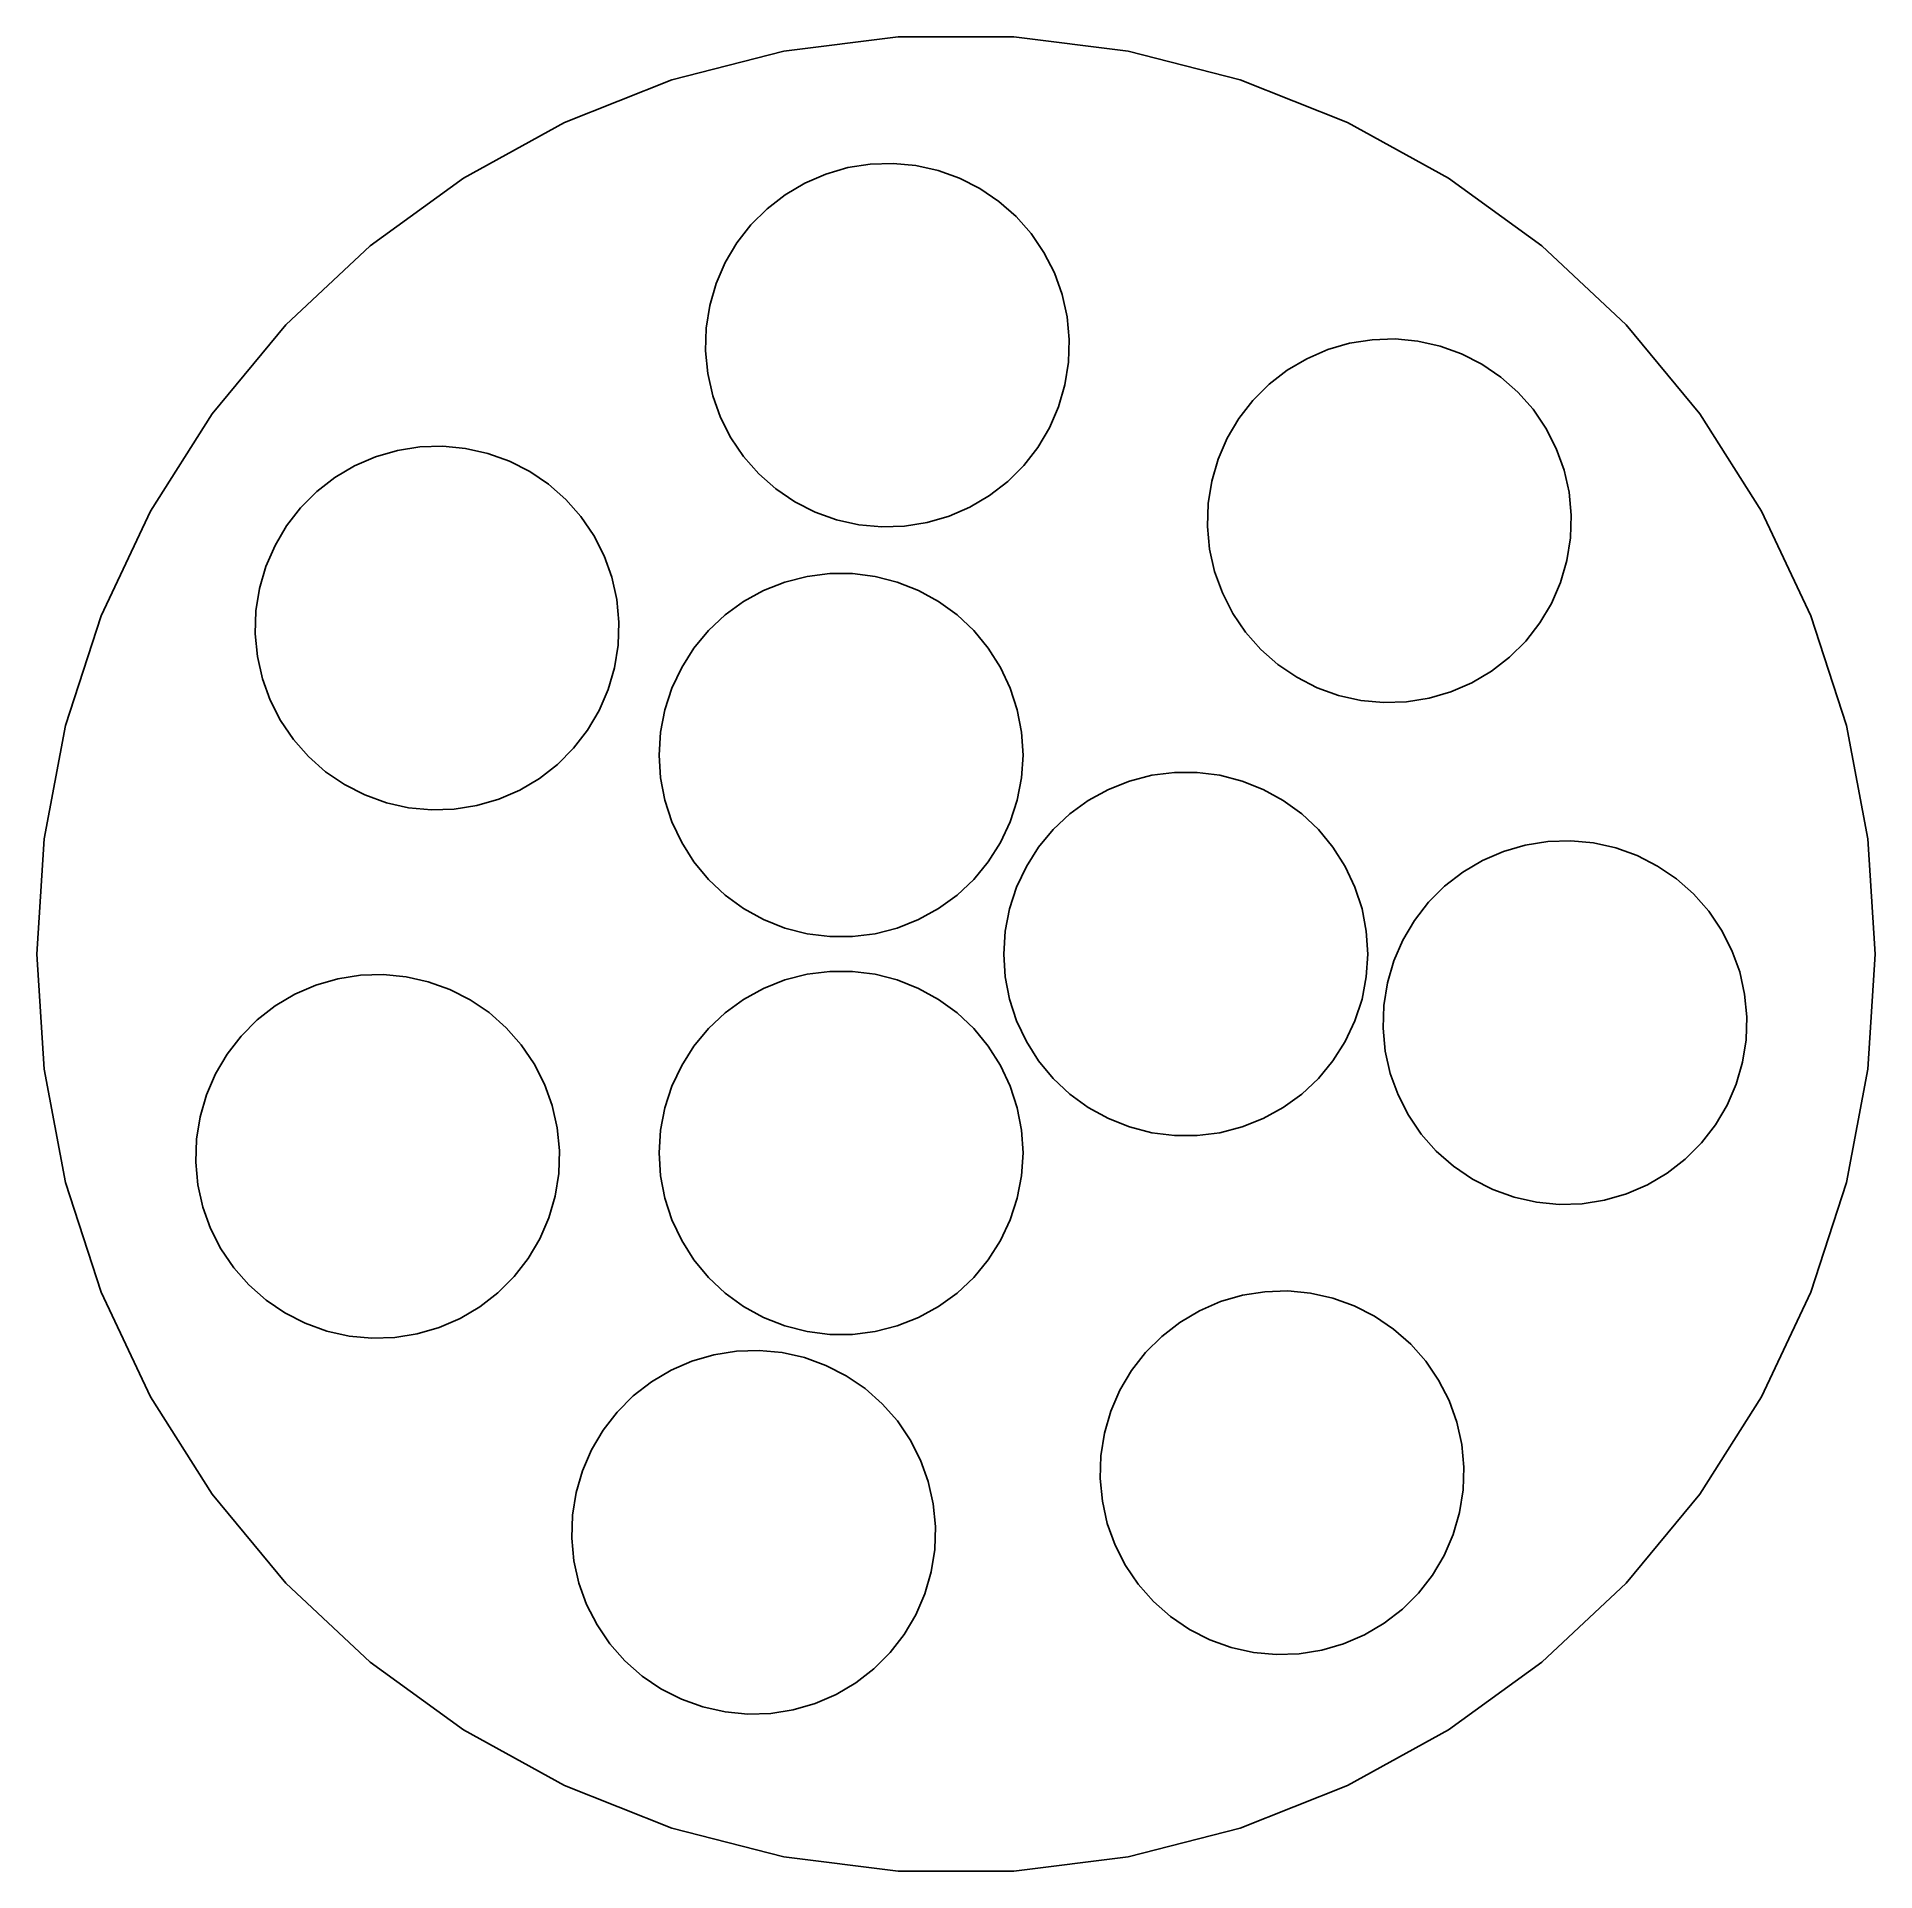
# Model space of a CAD drawing. Header units: metres. Extents: x -24 to 24, y -24 to 24.
import ezdxf

# ---------------------------------------------------------------- set-up
doc = ezdxf.new("R2010")
doc.units = ezdxf.units.M

msp = doc.modelspace()

# ---------------------------------------------------------------- linework, layer by layer
for p, q in [((-4.49715, 23.5749), (-7.4164, 22.8253)), ((-1.50696, 23.9526), (-4.49715, 23.5749)), ((1.50696, 23.9526), (-1.50696, 23.9526)), ((4.49715, 23.5749), (1.50696, 23.9526)), ((7.4164, 22.8253), (4.49715, 23.5749)), ((-7.4164, 22.8253), (-10.2187, 21.7158)), ((10.2187, 21.7158), (7.4164, 22.8253)), ((-10.2187, 21.7158), (-12.8598, 20.2639)), ((12.8598, 20.2639), (10.2187, 21.7158)), ((-2.23843, 20.6283), (-1.64223, 20.647)), ((-1.64223, 20.647), (-1.04836, 20.5909)), ((-12.8598, 20.2639), (-15.2982, 18.4923)), ((-3.94788, 20.1317), (-3.40044, 20.3686)), ((-3.40044, 20.3686), (-2.82761, 20.535)), ((-2.82761, 20.535), (-2.23843, 20.6283)), ((-1.04836, 20.5909), (-0.466217, 20.4608)), ((-0.466217, 20.4608), (0.095017, 20.2587)), ((0.095017, 20.2587), (0.626511, 19.9879)), ((15.2982, 18.4923), (12.8598, 20.2639)), ((-4.93266, 19.4624), (-4.46132, 19.828)), ((-4.46132, 19.828), (-3.94788, 20.1317)), ((0.626511, 19.9879), (1.11987, 19.6526)), ((-5.35445, 19.0406), (-4.93266, 19.4624)), ((1.11987, 19.6526), (1.56732, 19.2581)), ((1.56732, 19.2581), (1.96179, 18.8107)), ((-5.72006, 18.5693), (-5.35445, 19.0406)), ((1.96179, 18.8107), (2.29709, 18.3173)), ((-15.2982, 18.4923), (-17.4952, 16.4291)), ((-6.02371, 18.0558), (-5.72006, 18.5693)), ((2.29709, 18.3173), (2.5679, 17.7858)), ((17.4952, 16.4291), (15.2982, 18.4923)), ((-6.2606, 17.5084), (-6.02371, 18.0558)), ((2.5679, 17.7858), (2.76996, 17.2246)), ((-6.42703, 16.9356), (-6.2606, 17.5084)), ((-6.52034, 16.3464), (-6.42703, 16.9356)), ((2.76996, 17.2246), (2.90009, 16.6425)), ((-17.4952, 16.4291), (-19.4164, 14.1068)), ((-6.53908, 15.7502), (-6.52034, 16.3464)), ((2.90009, 16.6425), (2.95622, 16.0486)), ((19.4164, 14.1068), (17.4952, 16.4291)), ((2.95622, 16.0486), (2.93748, 15.4524)), ((9.7047, 15.7829), (10.2775, 15.9493)), ((10.2775, 15.9493), (10.8667, 16.0426)), ((10.8667, 16.0426), (11.4629, 16.0614)), ((11.4629, 16.0614), (12.0568, 16.0052)), ((12.0568, 16.0052), (12.6389, 15.8751)), ((12.6389, 15.8751), (13.2001, 15.673)), ((-6.48294, 15.1563), (-6.53908, 15.7502)), ((2.93748, 15.4524), (2.84416, 14.8632)), ((8.6438, 15.2423), (9.15724, 15.546)), ((9.15724, 15.546), (9.7047, 15.7829)), ((13.2001, 15.673), (13.7316, 15.4022)), ((13.7316, 15.4022), (14.225, 15.0669)), ((-6.35281, 14.5742), (-6.48294, 15.1563)), ((8.17247, 14.8767), (8.6438, 15.2423)), ((14.225, 15.0669), (14.6725, 14.6725)), ((-6.15076, 14.0129), (-6.35281, 14.5742)), ((2.84416, 14.8632), (2.67775, 14.2904)), ((7.38507, 13.9836), (7.75067, 14.4549)), ((7.75067, 14.4549), (8.17247, 14.8767)), ((14.6725, 14.6725), (15.0669, 14.225)), ((-19.4164, 14.1068), (-21.0314, 11.5621)), ((-5.87994, 13.4814), (-6.15076, 14.0129)), ((2.67775, 14.2904), (2.44084, 13.7429)), ((7.08142, 13.4702), (7.38507, 13.9836)), ((15.0669, 14.225), (15.4022, 13.7316)), ((21.0314, 11.5621), (19.4164, 14.1068)), ((-5.54466, 12.9881), (-5.87994, 13.4814)), ((2.44084, 13.7429), (2.13719, 13.2295)), ((6.84451, 12.9227), (7.08142, 13.4702)), ((15.4022, 13.7316), (15.673, 13.2001)), ((-15.704, 12.7448), (-15.1566, 12.9817)), ((-15.1566, 12.9817), (-14.5838, 13.1481)), ((-14.5838, 13.1481), (-13.9946, 13.2414)), ((-13.9946, 13.2414), (-13.3984, 13.2602)), ((-13.3984, 13.2602), (-12.8045, 13.204)), ((-12.8045, 13.204), (-12.2224, 13.0739)), ((-12.2224, 13.0739), (-11.6611, 12.8718)), ((-5.15018, 12.5406), (-5.54466, 12.9881)), ((2.13719, 13.2295), (1.77159, 12.7582)), ((15.673, 13.2001), (15.8751, 12.6389)), ((-16.2175, 12.4411), (-15.704, 12.7448)), ((-11.6611, 12.8718), (-11.1296, 12.601)), ((-11.1296, 12.601), (-10.6363, 12.2657)), ((-4.70273, 12.1461), (-5.15018, 12.5406)), ((1.77159, 12.7582), (1.34979, 12.3364)), ((6.6781, 12.3499), (6.84451, 12.9227)), ((15.8751, 12.6389), (16.0052, 12.0568)), ((-17.1106, 11.6537), (-16.6888, 12.0755)), ((-16.6888, 12.0755), (-16.2175, 12.4411)), ((-10.6363, 12.2657), (-10.1888, 11.8713)), ((-4.20937, 11.8109), (-4.70273, 12.1461)), ((1.34979, 12.3364), (0.878464, 11.9707)), ((6.58478, 11.7607), (6.6781, 12.3499)), ((16.0052, 12.0568), (16.0614, 11.4629)), ((-21.0314, 11.5621), (-22.3146, 8.83498)), ((-17.4762, 11.1824), (-17.1106, 11.6537)), ((-10.1888, 11.8713), (-9.79434, 11.4238)), ((-3.67787, 11.5401), (-4.20937, 11.8109)), ((-3.11664, 11.338), (-3.67787, 11.5401)), ((0.365021, 11.6671), (-0.182419, 11.4302)), ((0.878464, 11.9707), (0.365021, 11.6671)), ((6.56604, 11.1645), (6.58478, 11.7607)), ((22.3146, 8.83498), (21.0314, 11.5621)), ((-17.7799, 10.669), (-17.4762, 11.1824)), ((-9.79434, 11.4238), (-9.45906, 10.9305)), ((-2.53448, 11.2079), (-3.11664, 11.338)), ((-1.94063, 11.1517), (-2.53448, 11.2079)), ((-1.34441, 11.1705), (-1.94063, 11.1517)), ((-0.755249, 11.2638), (-1.34441, 11.1705)), ((-0.182419, 11.4302), (-0.755249, 11.2638)), ((6.62218, 10.5706), (6.56604, 11.1645)), ((16.0614, 11.4629), (16.0426, 10.8667)), ((-18.0168, 10.1215), (-17.7799, 10.669)), ((-9.45906, 10.9305), (-9.18825, 10.399)), ((6.7523, 9.98849), (6.62218, 10.5706)), ((16.0426, 10.8667), (15.9493, 10.2775)), ((-18.1832, 9.54869), (-18.0168, 10.1215)), ((-9.18825, 10.399), (-8.98619, 9.83771)), ((15.9493, 10.2775), (15.7829, 9.7047)), ((-8.98619, 9.83771), (-8.85606, 9.25557)), ((-5.02245, 9.49408), (-4.46782, 9.71367)), ((-4.46782, 9.71367), (-3.89006, 9.86201)), ((-3.89006, 9.86201), (-3.29825, 9.93677)), ((-3.29825, 9.93677), (-2.70174, 9.93677)), ((-2.70174, 9.93677), (-2.10992, 9.86201)), ((-2.10992, 9.86201), (-1.53217, 9.71367)), ((-1.53217, 9.71367), (-0.977539, 9.49408)), ((6.95436, 9.42725), (6.7523, 9.98849)), ((15.7829, 9.7047), (15.546, 9.15724)), ((-18.2765, 8.95952), (-18.1832, 9.54869)), ((-8.85606, 9.25557), (-8.79993, 8.66171)), ((-6.02776, 8.85608), (-5.54517, 9.2067)), ((-5.54517, 9.2067), (-5.02245, 9.49408)), ((-0.977539, 9.49408), (-0.454819, 9.2067)), ((-0.454819, 9.2067), (0.027756, 8.85608)), ((7.22517, 8.89575), (6.95436, 9.42725)), ((15.546, 9.15724), (15.2423, 8.6438)), ((-22.3146, 8.83498), (-23.246, 5.96855)), ((-18.2952, 8.36331), (-18.2765, 8.95952)), ((-8.79993, 8.66171), (-8.81866, 8.06549)), ((-6.4626, 8.44774), (-6.02776, 8.85608)), ((0.027756, 8.85608), (0.462601, 8.44774)), ((7.56047, 8.40239), (7.22517, 8.89575)), ((15.2423, 8.6438), (14.8767, 8.17247)), ((23.246, 5.96855), (22.3146, 8.83498)), ((-18.2391, 7.76944), (-18.2952, 8.36331)), ((-6.84282, 7.98813), (-6.4626, 8.44774)), ((0.462601, 8.44774), (0.842819, 7.98813)), ((7.95494, 7.95494), (7.56047, 8.40239)), ((14.8767, 8.17247), (14.4549, 7.75067)), ((-18.109, 7.1873), (-18.2391, 7.76944)), ((-8.81866, 8.06549), (-8.91197, 7.47632)), ((-7.16245, 7.48448), (-6.84282, 7.98813)), ((0.842819, 7.98813), (1.16245, 7.48448)), ((8.40239, 7.56047), (7.95494, 7.95494)), ((14.4549, 7.75067), (13.9836, 7.38507)), ((-8.91197, 7.47632), (-9.0784, 6.9035)), ((-7.41643, 6.94473), (-7.16245, 7.48448)), ((1.16245, 7.48448), (1.41643, 6.94473)), ((8.89575, 7.22517), (8.40239, 7.56047)), ((9.42725, 6.95436), (8.89575, 7.22517)), ((13.9836, 7.38507), (13.4702, 7.08142)), ((-17.9069, 6.62605), (-18.109, 7.1873)), ((-9.0784, 6.9035), (-9.31529, 6.35605)), ((-7.60077, 6.37743), (-7.41643, 6.94473)), ((1.41643, 6.94473), (1.60077, 6.37743)), ((9.98849, 6.7523), (9.42725, 6.95436)), ((10.5706, 6.62218), (9.98849, 6.7523)), ((12.9227, 6.84451), (12.3499, 6.6781)), ((13.4702, 7.08142), (12.9227, 6.84451)), ((-17.6361, 6.09456), (-17.9069, 6.62605)), ((-9.31529, 6.35605), (-9.61894, 5.84261)), ((-7.71254, 5.79147), (-7.60077, 6.37743)), ((1.60077, 6.37743), (1.71254, 5.79147)), ((11.1645, 6.56604), (10.5706, 6.62218)), ((11.7607, 6.58478), (11.1645, 6.56604)), ((12.3499, 6.6781), (11.7607, 6.58478)), ((-23.246, 5.96855), (-23.8107, 3.008)), ((-17.3008, 5.6012), (-17.6361, 6.09456)), ((-9.61894, 5.84261), (-9.98456, 5.37128)), ((-7.75, 5.19615), (-7.71254, 5.79147)), ((1.71254, 5.79147), (1.75, 5.19615)), ((23.8107, 3.008), (23.246, 5.96855)), ((-16.9063, 5.15375), (-17.3008, 5.6012)), ((-9.98456, 5.37128), (-10.4063, 4.94948)), ((-16.4589, 4.75926), (-16.9063, 5.15375)), ((-10.4063, 4.94948), (-10.8777, 4.58388)), ((-7.71254, 4.60081), (-7.75, 5.19615)), ((1.75, 5.19615), (1.71254, 4.60081)), ((-15.9655, 4.42398), (-16.4589, 4.75926)), ((-15.434, 4.15317), (-15.9655, 4.42398)), ((-10.8777, 4.58388), (-11.3911, 4.28023)), ((-7.60077, 4.01486), (-7.71254, 4.60081)), ((1.71254, 4.60081), (1.60077, 4.01486)), ((3.97754, 4.29793), (4.53217, 4.51752)), ((4.53217, 4.51752), (5.10992, 4.66586)), ((5.10992, 4.66586), (5.70174, 4.74062)), ((5.70174, 4.74062), (6.29825, 4.74062)), ((6.29825, 4.74062), (6.89006, 4.66586)), ((6.89006, 4.66586), (7.46782, 4.51752)), ((7.46782, 4.51752), (8.02245, 4.29793)), ((-14.8728, 3.95111), (-15.434, 4.15317)), ((-14.2906, 3.82098), (-14.8728, 3.95111)), ((-12.5114, 3.87691), (-13.1006, 3.78358)), ((-11.9386, 4.04332), (-12.5114, 3.87691)), ((-11.3911, 4.28023), (-11.9386, 4.04332)), ((-7.41643, 3.44756), (-7.60077, 4.01486)), ((1.60077, 4.01486), (1.41643, 3.44756)), ((2.97223, 3.65993), (3.45482, 4.01054)), ((3.45482, 4.01054), (3.97754, 4.29793)), ((8.02245, 4.29793), (8.54517, 4.01054)), ((8.54517, 4.01054), (9.02776, 3.65993)), ((-13.6968, 3.76485), (-14.2906, 3.82098)), ((-13.1006, 3.78358), (-13.6968, 3.76485)), ((-7.16245, 2.90782), (-7.41643, 3.44756)), ((1.41643, 3.44756), (1.16245, 2.90782)), ((2.53738, 3.25159), (2.97223, 3.65993)), ((9.02776, 3.65993), (9.4626, 3.25159)), ((-23.8107, 3.008), (-24, 0)), ((-6.84282, 2.40416), (-7.16245, 2.90782)), ((1.16245, 2.90782), (0.842819, 2.40416)), ((2.15717, 2.79198), (2.53738, 3.25159)), ((9.4626, 3.25159), (9.84282, 2.79198)), ((14.8632, 2.84416), (15.4524, 2.93748)), ((15.4524, 2.93748), (16.0486, 2.95622)), ((16.0486, 2.95622), (16.6425, 2.90009)), ((16.6425, 2.90009), (17.2246, 2.76996)), ((24, 0), (23.8107, 3.008)), ((-6.4626, 1.94455), (-6.84282, 2.40416)), ((0.842819, 2.40416), (0.462601, 1.94455)), ((1.83754, 2.28831), (2.15717, 2.79198)), ((9.84282, 2.79198), (10.1624, 2.28831)), ((13.2295, 2.13719), (13.7429, 2.44084)), ((13.7429, 2.44084), (14.2904, 2.67775)), ((14.2904, 2.67775), (14.8632, 2.84416)), ((17.2246, 2.76996), (17.7858, 2.5679)), ((17.7858, 2.5679), (18.3173, 2.29709)), ((-6.02776, 1.53621), (-6.4626, 1.94455)), ((0.462601, 1.94455), (0.027756, 1.53621)), ((1.58356, 1.74858), (1.83754, 2.28831)), ((10.1624, 2.28831), (10.4164, 1.74858)), ((12.7582, 1.77159), (13.2295, 2.13719)), ((18.3173, 2.29709), (18.8107, 1.96179)), ((18.8107, 1.96179), (19.2581, 1.56732)), ((-5.54517, 1.18559), (-6.02776, 1.53621)), ((0.027756, 1.53621), (-0.454819, 1.18559)), ((1.39922, 1.18127), (1.58356, 1.74858)), ((10.4164, 1.74858), (10.6008, 1.18127)), ((12.3364, 1.34979), (12.7582, 1.77159)), ((19.2581, 1.56732), (19.6526, 1.11987)), ((-5.02245, 0.898224), (-5.54517, 1.18559)), ((-0.454819, 1.18559), (-0.977539, 0.898224)), ((1.28745, 0.595322), (1.39922, 1.18127)), ((10.6008, 1.18127), (10.7125, 0.595322)), ((11.9707, 0.878464), (12.3364, 1.34979)), ((19.6526, 1.11987), (19.9879, 0.626511)), ((-4.46782, 0.678619), (-5.02245, 0.898224)), ((-3.89006, 0.530273), (-4.46782, 0.678619)), ((-3.29825, 0.455521), (-3.89006, 0.530273)), ((-2.10992, 0.530273), (-2.70174, 0.455521)), ((-1.53217, 0.678619), (-2.10992, 0.530273)), ((-0.977539, 0.898224), (-1.53217, 0.678619)), ((1.25, 0), (1.28745, 0.595322)), ((10.7125, 0.595322), (10.75, 0)), ((11.6671, 0.365021), (11.9707, 0.878464)), ((19.9879, 0.626511), (20.2587, 0.095017)), ((-24, 0), (-23.8107, -3.008)), ((-2.70174, 0.455521), (-3.29825, 0.455521)), ((1.28745, -0.595322), (1.25, 0)), ((10.75, 0), (10.7125, -0.595322)), ((11.4302, -0.182419), (11.6671, 0.365021)), ((20.2587, 0.095017), (20.4608, -0.466217)), ((23.8107, -3.008), (24, 0)), ((-3.89006, -0.530273), (-3.29825, -0.455521)), ((-3.29825, -0.455521), (-2.70174, -0.455521)), ((-2.70174, -0.455521), (-2.10992, -0.530273)), ((11.2638, -0.755249), (11.4302, -0.182419)), ((20.4608, -0.466217), (20.5909, -1.04836)), ((-17.2586, -1.05217), (-16.7111, -0.815277)), ((-16.7111, -0.815277), (-16.1383, -0.648849)), ((-16.1383, -0.648849), (-15.5491, -0.555542)), ((-15.5491, -0.555542), (-14.9529, -0.536804)), ((-14.9529, -0.536804), (-14.3591, -0.592941)), ((-14.3591, -0.592941), (-13.7769, -0.723068)), ((-13.7769, -0.723068), (-13.2157, -0.925125)), ((-13.2157, -0.925125), (-12.6842, -1.19594)), ((-5.54517, -1.18559), (-5.02245, -0.898224)), ((-5.02245, -0.898224), (-4.46782, -0.678619)), ((-4.46782, -0.678619), (-3.89006, -0.530273)), ((-2.10992, -0.530273), (-1.53217, -0.678619)), ((-1.53217, -0.678619), (-0.977539, -0.898224)), ((-0.977539, -0.898224), (-0.454819, -1.18559)), ((1.39922, -1.18127), (1.28745, -0.595322)), ((10.7125, -0.595322), (10.6008, -1.18127)), ((11.1705, -1.34441), (11.2638, -0.755249)), ((-18.2434, -1.72144), (-17.772, -1.35582)), ((-17.772, -1.35582), (-17.2586, -1.05217)), ((-12.6842, -1.19594), (-12.1908, -1.53122)), ((-6.02776, -1.53621), (-5.54517, -1.18559)), ((-0.454819, -1.18559), (0.027756, -1.53621)), ((1.58356, -1.74858), (1.39922, -1.18127)), ((10.6008, -1.18127), (10.4164, -1.74858)), ((11.1517, -1.94063), (11.1705, -1.34441)), ((20.5909, -1.04836), (20.647, -1.64223)), ((-18.6651, -2.14322), (-18.2434, -1.72144)), ((-12.1908, -1.53122), (-11.7434, -1.9257)), ((-6.4626, -1.94455), (-6.02776, -1.53621)), ((0.027756, -1.53621), (0.462601, -1.94455)), ((1.83754, -2.28831), (1.58356, -1.74858)), ((10.4164, -1.74858), (10.1624, -2.28831)), ((20.647, -1.64223), (20.6283, -2.23843)), ((-19.0308, -2.61456), (-18.6651, -2.14322)), ((-11.7434, -1.9257), (-11.3489, -2.37315)), ((-11.3489, -2.37315), (-11.0136, -2.86652)), ((-6.84282, -2.40416), (-6.4626, -1.94455)), ((0.462601, -1.94455), (0.842819, -2.40416)), ((2.15717, -2.79198), (1.83754, -2.28831)), ((10.1624, -2.28831), (9.84282, -2.79198)), ((11.2079, -2.53448), (11.1517, -1.94063)), ((20.6283, -2.23843), (20.535, -2.82761)), ((-19.3344, -3.12801), (-19.0308, -2.61456)), ((-11.0136, -2.86652), (-10.7428, -3.39801)), ((-7.16245, -2.90782), (-6.84282, -2.40416)), ((0.842819, -2.40416), (1.16245, -2.90782)), ((2.53738, -3.25159), (2.15717, -2.79198)), ((9.84282, -2.79198), (9.4626, -3.25159)), ((11.338, -3.11664), (11.2079, -2.53448)), ((20.535, -2.82761), (20.3686, -3.40044)), ((-23.8107, -3.008), (-23.246, -5.96855)), ((-19.5713, -3.67545), (-19.3344, -3.12801)), ((-7.41643, -3.44756), (-7.16245, -2.90782)), ((1.16245, -2.90782), (1.41643, -3.44756)), ((2.97223, -3.65993), (2.53738, -3.25159)), ((9.4626, -3.25159), (9.02776, -3.65993)), ((11.5401, -3.67787), (11.338, -3.11664)), ((23.246, -5.96855), (23.8107, -3.008)), ((-19.7377, -4.24828), (-19.5713, -3.67545)), ((-10.7428, -3.39801), (-10.5407, -3.95924)), ((-7.60077, -4.01486), (-7.41643, -3.44756)), ((1.41643, -3.44756), (1.60077, -4.01486)), ((3.45482, -4.01054), (2.97223, -3.65993)), ((9.02776, -3.65993), (8.54517, -4.01054)), ((11.8109, -4.20937), (11.5401, -3.67787)), ((20.3686, -3.40044), (20.1317, -3.94788)), ((-19.831, -4.83745), (-19.7377, -4.24828)), ((-10.5407, -3.95924), (-10.4106, -4.5414)), ((-7.71254, -4.60081), (-7.60077, -4.01486)), ((1.60077, -4.01486), (1.71254, -4.60081)), ((3.97754, -4.29793), (3.45482, -4.01054)), ((4.53217, -4.51752), (3.97754, -4.29793)), ((8.02245, -4.29793), (7.46782, -4.51752)), ((8.54517, -4.01054), (8.02245, -4.29793)), ((12.1461, -4.70273), (11.8109, -4.20937)), ((20.1317, -3.94788), (19.828, -4.46132)), ((-10.4106, -4.5414), (-10.3545, -5.13525)), ((-7.75, -5.19615), (-7.71254, -4.60081)), ((1.71254, -4.60081), (1.75, -5.19615)), ((5.10992, -4.66586), (4.53217, -4.51752)), ((5.70174, -4.74062), (5.10992, -4.66586)), ((6.29825, -4.74062), (5.70174, -4.74062)), ((6.89006, -4.66586), (6.29825, -4.74062)), ((7.46782, -4.51752), (6.89006, -4.66586)), ((12.5406, -5.15018), (12.1461, -4.70273)), ((19.828, -4.46132), (19.4624, -4.93266)), ((-19.8498, -5.43365), (-19.831, -4.83745)), ((-10.3545, -5.13525), (-10.3732, -5.73148)), ((-7.71254, -5.79147), (-7.75, -5.19615)), ((1.75, -5.19615), (1.71254, -5.79147)), ((12.9881, -5.54466), (12.5406, -5.15018)), ((19.4624, -4.93266), (19.0406, -5.35445)), ((-19.7936, -6.02753), (-19.8498, -5.43365)), ((-10.3732, -5.73148), (-10.4665, -6.32063)), ((13.4814, -5.87994), (12.9881, -5.54466)), ((18.5693, -5.72006), (18.0558, -6.02371)), ((19.0406, -5.35445), (18.5693, -5.72006)), ((-23.246, -5.96855), (-22.3146, -8.83498)), ((-19.6635, -6.60966), (-19.7936, -6.02753)), ((-7.60077, -6.37743), (-7.71254, -5.79147)), ((1.71254, -5.79147), (1.60077, -6.37743)), ((14.0129, -6.15076), (13.4814, -5.87994)), ((14.5742, -6.35281), (14.0129, -6.15076)), ((18.0558, -6.02371), (17.5084, -6.2606)), ((22.3146, -8.83498), (23.246, -5.96855)), ((-19.4615, -7.17091), (-19.6635, -6.60966)), ((-10.4665, -6.32063), (-10.6329, -6.89346)), ((-7.41643, -6.94473), (-7.60077, -6.37743)), ((1.60077, -6.37743), (1.41643, -6.94473)), ((15.1563, -6.48294), (14.5742, -6.35281)), ((15.7502, -6.53908), (15.1563, -6.48294)), ((16.3464, -6.52034), (15.7502, -6.53908)), ((16.9356, -6.42703), (16.3464, -6.52034)), ((17.5084, -6.2606), (16.9356, -6.42703)), ((-19.1906, -7.70241), (-19.4615, -7.17091)), ((-10.6329, -6.89346), (-10.8698, -7.44092)), ((-7.16245, -7.48448), (-7.41643, -6.94473)), ((1.41643, -6.94473), (1.16245, -7.48448)), ((-10.8698, -7.44092), (-11.1735, -7.95436)), ((-6.84282, -7.98813), (-7.16245, -7.48448)), ((1.16245, -7.48448), (0.842819, -7.98813)), ((-18.8554, -8.19577), (-19.1906, -7.70241)), ((-11.1735, -7.95436), (-11.5391, -8.42569)), ((-6.4626, -8.44774), (-6.84282, -7.98813)), ((0.842819, -7.98813), (0.462601, -8.44774)), ((-18.4609, -8.64322), (-18.8554, -8.19577)), ((-11.5391, -8.42569), (-11.9609, -8.84749)), ((-6.02776, -8.85608), (-6.4626, -8.44774)), ((0.462601, -8.44774), (0.027756, -8.85608)), ((-22.3146, -8.83498), (-21.0314, -11.5621)), ((-18.0134, -9.03769), (-18.4609, -8.64322)), ((-17.5201, -9.37299), (-18.0134, -9.03769)), ((-11.9609, -8.84749), (-12.4322, -9.21309)), ((-5.54517, -9.2067), (-6.02776, -8.85608)), ((0.027756, -8.85608), (-0.454819, -9.2067)), ((6.35605, -9.31529), (6.9035, -9.0784)), ((6.9035, -9.0784), (7.47632, -8.91197)), ((7.47632, -8.91197), (8.06549, -8.81866)), ((8.06549, -8.81866), (8.66171, -8.79993)), ((8.66171, -8.79993), (9.25557, -8.85606)), ((9.25557, -8.85606), (9.83771, -8.98619)), ((9.83771, -8.98619), (10.399, -9.18825)), ((21.0314, -11.5621), (22.3146, -8.83498)), ((-16.9886, -9.6438), (-17.5201, -9.37299)), ((-12.9457, -9.51674), (-13.4931, -9.75365)), ((-12.4322, -9.21309), (-12.9457, -9.51674)), ((-5.02245, -9.49408), (-5.54517, -9.2067)), ((-4.46782, -9.71367), (-5.02245, -9.49408)), ((-0.977539, -9.49408), (-1.53217, -9.71367)), ((-0.454819, -9.2067), (-0.977539, -9.49408)), ((5.84261, -9.61894), (6.35605, -9.31529)), ((10.399, -9.18825), (10.9305, -9.45906)), ((10.9305, -9.45906), (11.4238, -9.79434)), ((-16.4273, -9.84586), (-16.9886, -9.6438)), ((-15.8452, -9.97598), (-16.4273, -9.84586)), ((-15.2513, -10.0321), (-15.8452, -9.97598)), ((-14.6551, -10.0134), (-15.2513, -10.0321)), ((-14.0659, -9.92006), (-14.6551, -10.0134)), ((-13.4931, -9.75365), (-14.0659, -9.92006)), ((-3.89006, -9.86201), (-4.46782, -9.71367)), ((-3.29825, -9.93677), (-3.89006, -9.86201)), ((-2.70174, -9.93677), (-3.29825, -9.93677)), ((-2.10992, -9.86201), (-2.70174, -9.93677)), ((-1.53217, -9.71367), (-2.10992, -9.86201)), ((4.94948, -10.4063), (5.37128, -9.98456)), ((5.37128, -9.98456), (5.84261, -9.61894)), ((11.4238, -9.79434), (11.8713, -10.1888)), ((-6.89346, -10.6329), (-6.32063, -10.4665)), ((-6.32063, -10.4665), (-5.73148, -10.3732)), ((-5.73148, -10.3732), (-5.13525, -10.3545)), ((-5.13525, -10.3545), (-4.5414, -10.4106)), ((-4.5414, -10.4106), (-3.95924, -10.5407)), ((-3.95924, -10.5407), (-3.39801, -10.7428)), ((4.58388, -10.8777), (4.94948, -10.4063)), ((11.8713, -10.1888), (12.2657, -10.6363)), ((-7.95436, -11.1735), (-7.44092, -10.8698)), ((-7.44092, -10.8698), (-6.89346, -10.6329)), ((-3.39801, -10.7428), (-2.86652, -11.0136)), ((-2.86652, -11.0136), (-2.37315, -11.3489)), ((4.28023, -11.3911), (4.58388, -10.8777)), ((12.2657, -10.6363), (12.601, -11.1296)), ((-8.42569, -11.5391), (-7.95436, -11.1735)), ((-2.37315, -11.3489), (-1.9257, -11.7434)), ((4.04332, -11.9386), (4.28023, -11.3911)), ((12.601, -11.1296), (12.8718, -11.6611)), ((-21.0314, -11.5621), (-19.4164, -14.1068)), ((-9.21309, -12.4322), (-8.84749, -11.9609)), ((-8.84749, -11.9609), (-8.42569, -11.5391)), ((-1.9257, -11.7434), (-1.53122, -12.1908)), ((3.87691, -12.5114), (4.04332, -11.9386)), ((12.8718, -11.6611), (13.0739, -12.2224)), ((19.4164, -14.1068), (21.0314, -11.5621)), ((-9.51674, -12.9457), (-9.21309, -12.4322)), ((-1.53122, -12.1908), (-1.19594, -12.6842)), ((13.0739, -12.2224), (13.204, -12.8045)), ((-9.75365, -13.4931), (-9.51674, -12.9457)), ((-1.19594, -12.6842), (-0.925125, -13.2157)), ((3.78358, -13.1006), (3.87691, -12.5114)), ((13.204, -12.8045), (13.2602, -13.3984)), ((-0.925125, -13.2157), (-0.723068, -13.7769)), ((3.76485, -13.6968), (3.78358, -13.1006)), ((13.2602, -13.3984), (13.2414, -13.9946)), ((-9.92006, -14.0659), (-9.75365, -13.4931)), ((-0.723068, -13.7769), (-0.592941, -14.3591)), ((3.82098, -14.2906), (3.76485, -13.6968)), ((-19.4164, -14.1068), (-17.4952, -16.4291)), ((-10.0134, -14.6551), (-9.92006, -14.0659)), ((-0.592941, -14.3591), (-0.536804, -14.9529)), ((3.95111, -14.8728), (3.82098, -14.2906)), ((13.2414, -13.9946), (13.1481, -14.5838)), ((17.4952, -16.4291), (19.4164, -14.1068)), ((-10.0321, -15.2513), (-10.0134, -14.6551)), ((4.15317, -15.434), (3.95111, -14.8728)), ((13.1481, -14.5838), (12.9817, -15.1566)), ((-9.97598, -15.8452), (-10.0321, -15.2513)), ((-0.536804, -14.9529), (-0.555542, -15.5491)), ((12.9817, -15.1566), (12.7448, -15.704)), ((-0.555542, -15.5491), (-0.648849, -16.1383)), ((4.42398, -15.9655), (4.15317, -15.434)), ((12.7448, -15.704), (12.4411, -16.2175)), ((-9.84586, -16.4273), (-9.97598, -15.8452)), ((-0.648849, -16.1383), (-0.815277, -16.7111)), ((4.75926, -16.4589), (4.42398, -15.9655)), ((12.4411, -16.2175), (12.0755, -16.6888)), ((-17.4952, -16.4291), (-15.2982, -18.4923)), ((-9.6438, -16.9886), (-9.84586, -16.4273)), ((-0.815277, -16.7111), (-1.05217, -17.2586)), ((5.15375, -16.9063), (4.75926, -16.4589)), ((12.0755, -16.6888), (11.6537, -17.1106)), ((15.2982, -18.4923), (17.4952, -16.4291)), ((-9.37299, -17.5201), (-9.6438, -16.9886)), ((-1.05217, -17.2586), (-1.35582, -17.772)), ((5.6012, -17.3008), (5.15375, -16.9063)), ((11.6537, -17.1106), (11.1824, -17.4762)), ((-9.03769, -18.0134), (-9.37299, -17.5201)), ((6.09456, -17.6361), (5.6012, -17.3008)), ((6.62605, -17.9069), (6.09456, -17.6361)), ((11.1824, -17.4762), (10.669, -17.7799)), ((-8.64322, -18.4609), (-9.03769, -18.0134)), ((-1.35582, -17.772), (-1.72144, -18.2434)), ((7.1873, -18.109), (6.62605, -17.9069)), ((7.76944, -18.2391), (7.1873, -18.109)), ((8.36331, -18.2952), (7.76944, -18.2391)), ((9.54869, -18.1832), (8.95952, -18.2765)), ((10.1215, -18.0168), (9.54869, -18.1832)), ((10.669, -17.7799), (10.1215, -18.0168)), ((-15.2982, -18.4923), (-12.8598, -20.2639)), ((-8.19577, -18.8554), (-8.64322, -18.4609)), ((-2.14322, -18.6651), (-2.61456, -19.0308)), ((-1.72144, -18.2434), (-2.14322, -18.6651)), ((8.95952, -18.2765), (8.36331, -18.2952)), ((12.8598, -20.2639), (15.2982, -18.4923)), ((-7.70241, -19.1906), (-8.19577, -18.8554)), ((-7.17091, -19.4615), (-7.70241, -19.1906)), ((-2.61456, -19.0308), (-3.12801, -19.3344)), ((-6.60966, -19.6635), (-7.17091, -19.4615)), ((-6.02753, -19.7936), (-6.60966, -19.6635)), ((-3.67545, -19.5713), (-4.24828, -19.7377)), ((-3.12801, -19.3344), (-3.67545, -19.5713)), ((-5.43365, -19.8498), (-6.02753, -19.7936)), ((-4.83745, -19.831), (-5.43365, -19.8498)), ((-4.24828, -19.7377), (-4.83745, -19.831)), ((-12.8598, -20.2639), (-10.2187, -21.7158)), ((10.2187, -21.7158), (12.8598, -20.2639)), ((-10.2187, -21.7158), (-7.4164, -22.8253)), ((7.4164, -22.8253), (10.2187, -21.7158)), ((-7.4164, -22.8253), (-4.49715, -23.5749)), ((4.49715, -23.5749), (7.4164, -22.8253)), ((-4.49715, -23.5749), (-1.50696, -23.9526)), ((-1.50696, -23.9526), (1.50696, -23.9526)), ((1.50696, -23.9526), (4.49715, -23.5749))]:
    msp.add_line(p, q)

doc.saveas('drawing.dxf')
